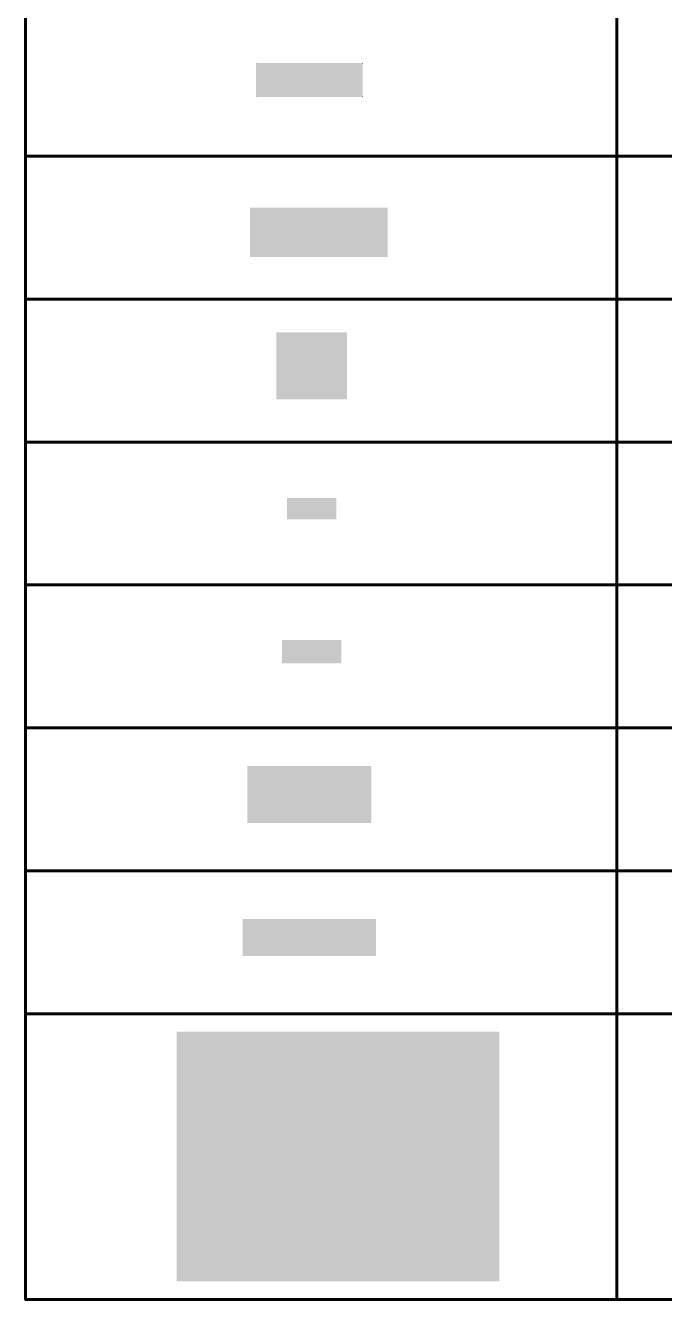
# Paper-space layout 'Layout1' of a CAD drawing. Extents: x -1 to 840, y -1 to 593.
# Drawn here: x 440 to 473.5, y 104.5 to 171.4 of the extents above; entities that cross this region are included whole.
import ezdxf

# ---------------------------------------------------------------- set-up
doc = ezdxf.new("R2010")
doc.units = 0
doc.header["$MEASUREMENT"] = 0
doc.layers.add('PDF _Геометрия', color=7, linetype='CONTINUOUS')
doc.layers.add('PDF _Сплошная заливка', color=7, linetype='CONTINUOUS')

psp = doc.layouts.get("Layout1")

# ---------------------------------------------------------------- hatches: boundary and pattern name
at = {"layer": 'PDF _Сплошная заливка', "transparency": 33554559}
h = psp.add_hatch(color=256, dxfattribs=at)
h.paths.add_polyline_path([(452.09, 169.361), (452.054, 169.361)], flags=0)
h.paths.add_polyline_path([(452.09, 169.397, 0.414643), (452.053, 169.361)], flags=0)
h.paths.add_polyline_path([(452.09, 169.397), (452.09, 169.361)], flags=0)
for points in [[(452.09, 169.397), (452.054, 169.361), (452.054, 167.633), (452.09, 167.597), (457.619, 167.597), (457.655, 167.633), (457.655, 169.361), (457.619, 169.397)], [(457.619, 169.361), (457.619, 169.397), (457.619, 169.397, -0.414643), (457.655, 169.361), (457.655, 169.361)], [(457.619, 167.633), (457.655, 167.633), (457.655, 167.633, -0.414643), (457.619, 167.597), (457.619, 167.597)]]:
    psp.add_hatch(color=256, dxfattribs=at).paths.add_polyline_path(points)
h = psp.add_hatch(color=256, dxfattribs=at)
h.paths.add_polyline_path([(452.09, 167.633), (452.09, 167.597)], flags=0)
h.paths.add_polyline_path([(452.053, 167.633, 0.414643), (452.09, 167.597)], flags=0)
h.paths.add_polyline_path([(452.053, 167.633), (452.09, 167.633)], flags=0)

# ---------------------------------------------------------------- linework, layer by layer
at = {"layer": 'PDF _Геометрия', "lineweight": 60}
psp.add_lwpolyline([(506.982, 231.997), (439.97, 231.997), (439.97, 104.497), (506.982, 104.497)], close=True, dxfattribs=at)
for points in [[(470.975, 104.497), (470.976, 231.997)], [(439.97, 164.497), (506.982, 164.497)], [(439.97, 156.997), (506.982, 156.997)], [(439.97, 149.497), (506.982, 149.497)], [(439.97, 141.997), (506.982, 141.997)], [(439.97, 134.497), (506.982, 134.497)], [(439.97, 126.997), (506.982, 126.997)], [(439.97, 119.497), (506.982, 119.497)]]:
    psp.add_lwpolyline(points, dxfattribs=at)
at = {"layer": 'PDF _Сплошная заливка', "lineweight": 25, "transparency": 33554559}
for points in [[(451.746, 159.202), (458.962, 159.202), (451.746, 161.792), (458.962, 161.792)], [(453.123, 155.249), (453.123, 151.745), (456.822, 155.249), (456.822, 151.745)], [(456.264, 146.557), (453.682, 146.557), (456.264, 145.437), (453.682, 145.437)], [(453.424, 137.887), (456.522, 137.887), (453.424, 139.107), (456.522, 139.107)], [(458.349, 124.461), (451.359, 124.461), (458.349, 122.533), (451.359, 122.533)], [(447.895, 105.444), (464.814, 105.444), (447.895, 118.55), (464.814, 118.55)]]:
    psp.add_solid(points, dxfattribs=at)
at = {"layer": 'PDF _Сплошная заливка', "lineweight": 30, "transparency": 33554559}
psp.add_solid([(458.108, 129.497), (458.108, 132.497), (451.6, 129.497), (451.6, 132.497)], dxfattribs=at)

doc.saveas('drawing.dxf')
